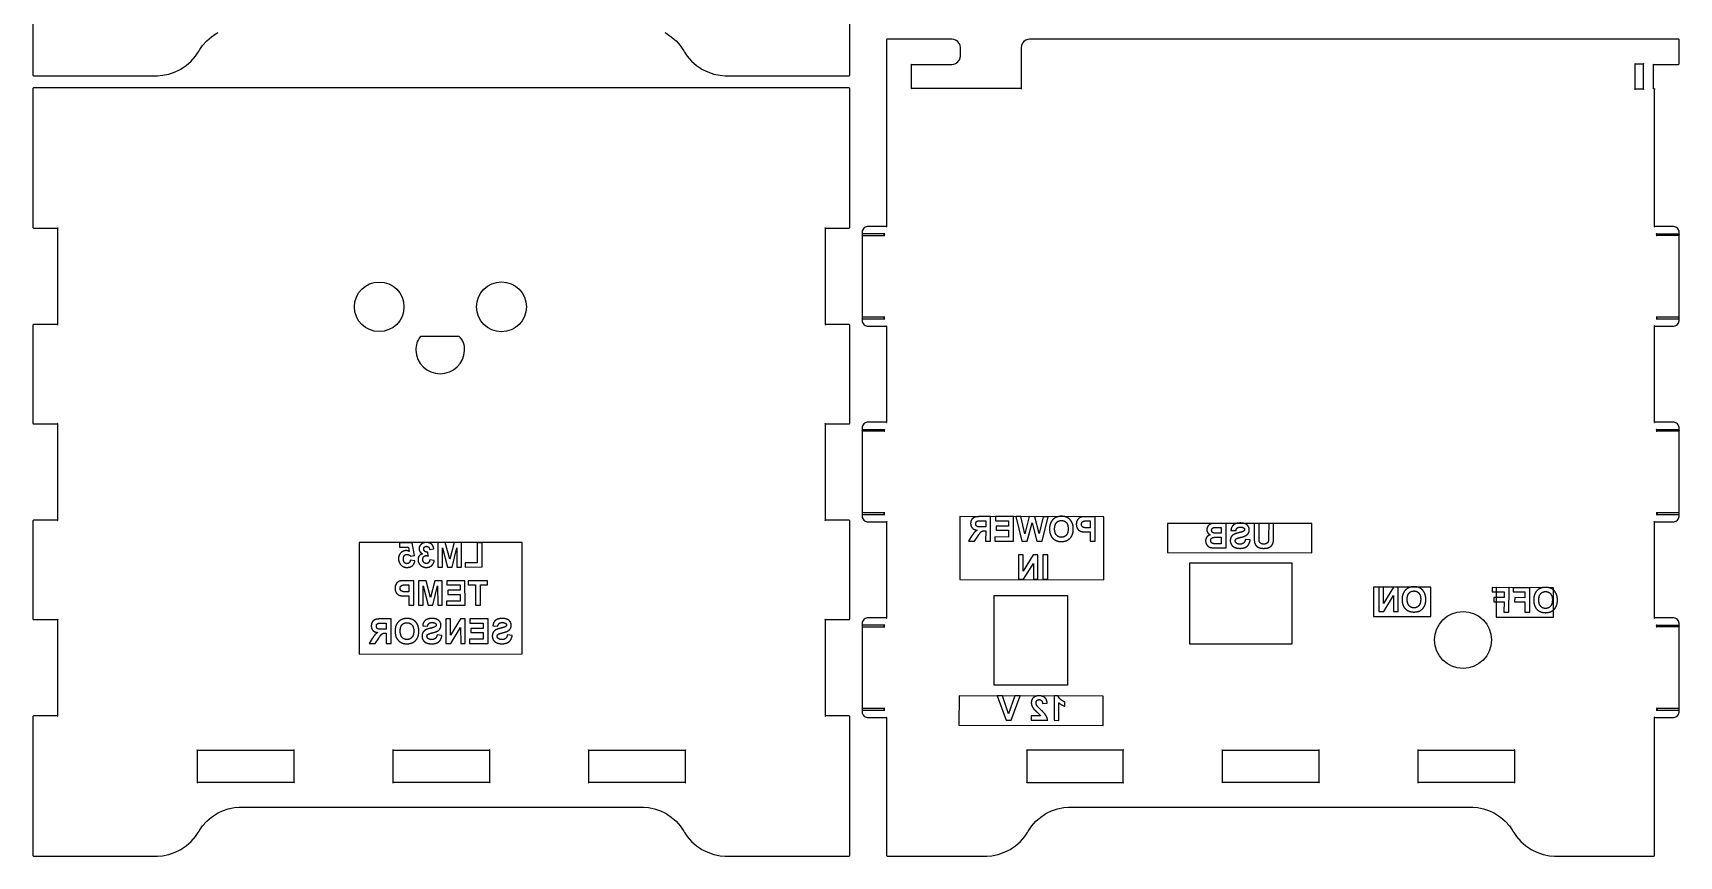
# Model space of a CAD drawing. Header units: millimetres. Extents: x 10 to 212, y 10 to 409.
# Drawn here: x 10 to 211.9, y 10 to 111 of the extents above; entities that cross this region are included whole.
import ezdxf

# ---------------------------------------------------------------- set-up
doc = ezdxf.new("R2010")
doc.units = ezdxf.units.MM
doc.layers.get('0').update_dxf_attribs({"linetype": 'CONTINUOUS'})

msp = doc.modelspace()

# ---------------------------------------------------------------- linework, layer by layer
for p, q in [((127.46, 51.63), (126.19, 51.63)), ((126.39, 51.13), (126.86, 51.13)), ((126.86, 51.13), (126.86, 50.36)), ((127.46, 48.63), (127.46, 51.63)), ((130.26, 51.63), (128.04, 51.63)), ((128.04, 51.63), (128.04, 51.12)), ((128.04, 51.12), (129.66, 51.12)), ((129.66, 51.12), (129.65, 50.46)), ((130.26, 48.63), (130.26, 51.63)), ((131.18, 51.63), (130.57, 51.63)), ((130.57, 51.63), (131.3, 48.63)), ((131.64, 49.53), (131.18, 51.63)), ((132.17, 51.63), (131.64, 49.53)), ((131.94, 48.63), (132.54, 50.87)), ((132.89, 51.62), (132.17, 51.63)), ((132.54, 50.87), (133.13, 48.62)), ((133.43, 49.56), (132.89, 51.62)), ((133.89, 51.62), (133.43, 49.56)), ((133.79, 48.62), (134.51, 51.62)), ((134.51, 51.62), (133.89, 51.62)), ((140.27, 51.61), (139.3, 51.62)), ((139.37, 51.11), (139.67, 51.11)), ((139.67, 51.11), (139.67, 50.26)), ((140.27, 48.61), (140.27, 51.61)), ((156.34, 50.8), (155.14, 50.8)), ((156.34, 47.8), (156.34, 50.8)), ((160.38, 50.79), (159.78, 50.79)), ((159.78, 50.79), (159.78, 49.22)), ((160.38, 49.13), (160.38, 50.79)), ((161.57, 50.79), (161.56, 49.17)), ((162.17, 50.79), (161.57, 50.79)), ((162.17, 49.19), (162.17, 50.79)), ((125.13, 49.22), (124.76, 48.64)), ((124.76, 48.64), (125.49, 48.64)), ((125.49, 48.64), (125.93, 49.29)), ((126.86, 50.36), (126.41, 50.37)), ((126.73, 49.89), (126.86, 49.89)), ((126.86, 49.89), (126.85, 48.63)), ((126.85, 48.63), (127.46, 48.63)), ((129.65, 49.13), (127.98, 49.14)), ((127.98, 49.14), (127.98, 48.63)), ((127.98, 48.63), (130.26, 48.63)), ((129.65, 50.46), (128.15, 50.46)), ((128.15, 50.46), (128.15, 49.95)), ((128.15, 49.95), (129.65, 49.95)), ((129.65, 49.95), (129.65, 49.13)), ((131.3, 48.63), (131.94, 48.63)), ((133.13, 48.62), (133.79, 48.62)), ((139.27, 49.75), (139.66, 49.75)), ((139.67, 50.26), (139.33, 50.26)), ((139.66, 49.75), (139.66, 48.62)), ((139.66, 48.62), (140.27, 48.61)), ((155.25, 49.1), (155.74, 49.1)), ((155.74, 49.6), (155.34, 49.6)), ((155.39, 50.3), (155.74, 50.3)), ((155.74, 50.3), (155.74, 49.6)), ((155.74, 49.1), (155.74, 48.3)), ((156.94, 49.94), (157.55, 49.91)), ((159.29, 48.77), (158.7, 48.83)), ((56.5, 48.41), (54.98, 48.41)), ((54.98, 48.41), (54.98, 47.87)), ((54.98, 47.87), (56.06, 47.87)), ((56.06, 47.87), (56.15, 47.36)), ((56.33, 46.78), (56.79, 46.85)), ((56.79, 46.85), (56.5, 48.41)), ((58.48, 46.8), (58.42, 47.27)), ((58.65, 47.59), (59.18, 47.68)), ((60.58, 48.45), (59.67, 48.45)), ((59.67, 48.45), (59.68, 45.45)), ((60.24, 45.45), (60.24, 47.81)), ((60.24, 47.81), (60.83, 45.45)), ((61.12, 46.41), (60.58, 48.45)), ((61.67, 48.45), (61.12, 46.41)), ((61.42, 45.45), (62.01, 47.82)), ((62.57, 48.45), (61.67, 48.45)), ((62.01, 47.82), (62.01, 45.45)), ((62.57, 45.45), (62.57, 48.45)), ((65.11, 48.43), (64.5, 48.43)), ((64.5, 48.43), (64.5, 45.96)), ((65.11, 45.46), (65.11, 48.43)), ((131.46, 46.94), (130.89, 46.95)), ((130.89, 46.95), (130.89, 43.95)), ((132.69, 46.94), (131.45, 44.94)), ((131.45, 44.94), (131.46, 46.94)), ((133.27, 46.94), (132.69, 46.94)), ((133.27, 43.94), (133.27, 46.94)), ((133.86, 46.94), (133.85, 43.94)), ((134.46, 46.94), (133.86, 46.94)), ((134.46, 43.94), (134.46, 46.94)), ((155.74, 48.3), (155.18, 48.3)), ((155.32, 47.8), (156.34, 47.8)), ((56.86, 46.22), (56.29, 46.28)), ((59.22, 46.25), (58.67, 46.32)), ((59.68, 45.45), (60.24, 45.45)), ((60.83, 45.45), (61.42, 45.45)), ((62.01, 45.45), (62.57, 45.45)), ((64.5, 45.96), (63, 45.96)), ((63, 45.96), (63, 45.45)), ((63, 45.45), (65.11, 45.46)), ((131.5, 43.94), (132.71, 45.9)), ((132.71, 45.9), (132.71, 43.94)), ((56.71, 43.77), (55.74, 43.77)), ((56.1, 42.41), (55.77, 42.41)), ((55.81, 43.26), (56.1, 43.26)), ((56.1, 43.26), (56.1, 42.41)), ((56.71, 40.77), (56.71, 43.77)), ((58.22, 43.77), (57.31, 43.77)), ((57.31, 43.77), (57.31, 40.77)), ((57.87, 40.77), (57.87, 43.13)), ((57.87, 43.13), (58.47, 40.77)), ((58.76, 41.72), (58.22, 43.77)), ((59.3, 43.77), (58.76, 41.72)), ((59.05, 40.77), (59.64, 43.13)), ((60.21, 43.77), (59.3, 43.77)), ((59.64, 43.13), (59.65, 40.77)), ((60.21, 40.77), (60.21, 43.77)), ((62.99, 43.77), (60.77, 43.77)), ((60.77, 43.77), (60.77, 43.26)), ((60.77, 43.26), (62.39, 43.26)), ((62.39, 42.6), (60.88, 42.6)), ((60.88, 42.6), (60.88, 42.09)), ((62.39, 43.26), (62.39, 42.6)), ((63, 40.77), (62.99, 43.77)), ((65.77, 43.77), (63.38, 43.77)), ((63.38, 43.77), (63.38, 43.27)), ((63.38, 43.27), (64.27, 43.27)), ((64.27, 43.27), (64.27, 40.77)), ((64.88, 40.77), (64.88, 43.27)), ((64.88, 43.27), (65.77, 43.27)), ((65.77, 43.27), (65.77, 43.77)), ((130.89, 43.95), (131.5, 43.94)), ((132.71, 43.94), (133.27, 43.94)), ((133.85, 43.94), (134.46, 43.94)), ((175.07, 42.99), (175.06, 39.99)), ((175.63, 42.99), (175.07, 42.99)), ((175.63, 40.98), (175.63, 42.99)), ((176.86, 42.98), (175.63, 40.98)), ((177.45, 42.98), (176.86, 42.98)), ((177.44, 39.98), (177.45, 42.98)), ((191.04, 42.91), (188.98, 42.92)), ((188.98, 42.92), (188.98, 42.41)), ((188.98, 42.41), (190.43, 42.41)), ((190.43, 42.41), (190.43, 41.7)), ((191.03, 39.91), (191.04, 42.91)), ((193.6, 42.91), (191.54, 42.91)), ((191.54, 42.91), (191.54, 42.41)), ((191.54, 42.41), (192.99, 42.4)), ((192.99, 42.4), (192.99, 41.69)), ((193.59, 39.91), (193.6, 42.91)), ((55.71, 41.9), (56.1, 41.9)), ((56.1, 41.9), (56.1, 40.77)), ((56.1, 40.77), (56.71, 40.77)), ((57.31, 40.77), (57.87, 40.77)), ((58.47, 40.77), (59.05, 40.77)), ((59.65, 40.77), (60.21, 40.77)), ((62.39, 41.28), (60.71, 41.28)), ((60.71, 41.28), (60.71, 40.77)), ((60.71, 40.77), (63, 40.77)), ((60.88, 42.09), (62.39, 42.09)), ((62.39, 42.09), (62.39, 41.28)), ((64.27, 40.77), (64.88, 40.77)), ((175.67, 39.99), (176.89, 41.94)), ((176.89, 41.94), (176.88, 39.98)), ((189.18, 41.7), (189.17, 41.2)), ((189.17, 41.2), (190.43, 41.19)), ((190.43, 41.7), (189.18, 41.7)), ((190.43, 41.19), (190.42, 39.92)), ((191.74, 41.7), (191.73, 41.19)), ((191.73, 41.19), (192.99, 41.18)), ((192.99, 41.69), (191.74, 41.7)), ((192.99, 41.18), (192.98, 39.91)), ((53.95, 39.08), (52.67, 39.08)), ((52.87, 38.58), (53.34, 38.58)), ((53.34, 38.58), (53.34, 37.82)), ((53.95, 36.08), (53.95, 39.08)), ((61.21, 39.09), (60.65, 39.09)), ((60.65, 39.09), (60.65, 36.09)), ((62.44, 39.09), (61.21, 37.09)), ((61.21, 37.09), (61.21, 39.09)), ((63.03, 39.09), (62.44, 39.09)), ((63.03, 36.09), (63.03, 39.09)), ((65.83, 39.09), (63.6, 39.09)), ((63.6, 39.09), (63.6, 38.58)), ((63.6, 38.58), (65.22, 38.58)), ((65.22, 38.58), (65.22, 37.92)), ((65.83, 36.09), (65.83, 39.09)), ((175.06, 39.99), (175.67, 39.99)), ((176.88, 39.98), (177.44, 39.98)), ((190.42, 39.92), (191.03, 39.91)), ((192.98, 39.91), (193.59, 39.91)), ((51.62, 36.67), (51.25, 36.08)), ((51.98, 36.08), (52.41, 36.74)), ((53.34, 37.82), (52.9, 37.82)), ((53.22, 37.34), (53.34, 37.34)), ((53.34, 37.34), (53.34, 36.08)), ((57.81, 38.23), (58.41, 38.2)), ((60.16, 37.06), (59.57, 37.12)), ((61.26, 36.09), (62.46, 38.05)), ((62.46, 38.05), (62.47, 36.09)), ((65.22, 36.6), (63.55, 36.6)), ((63.55, 36.6), (63.55, 36.09)), ((65.22, 37.92), (63.72, 37.92)), ((63.72, 37.92), (63.72, 37.41)), ((63.72, 37.41), (65.22, 37.41)), ((65.22, 37.41), (65.22, 36.6)), ((66.42, 38.23), (67.03, 38.21)), ((68.78, 37.07), (68.19, 37.13)), ((51.25, 36.08), (51.98, 36.08)), ((53.34, 36.08), (53.95, 36.08)), ((60.65, 36.09), (61.26, 36.09)), ((62.47, 36.09), (63.03, 36.09)), ((63.55, 36.09), (65.83, 36.09)), ((128.93, 29.66), (128.28, 29.66)), ((128.28, 29.66), (129.35, 26.66)), ((129.66, 27.44), (128.93, 29.66)), ((130.42, 29.66), (129.66, 27.44)), ((130, 26.66), (131.08, 29.65)), ((131.08, 29.65), (130.42, 29.66)), ((133.82, 28.72), (134.4, 28.77)), ((135.72, 29.66), (135.25, 29.66)), ((135.25, 29.66), (135.25, 26.65)), ((135.82, 26.64), (135.82, 28.81)), ((136.57, 28.37), (136.57, 28.9)), ((129.35, 26.66), (130, 26.66)), ((132.44, 27.19), (132.44, 26.65)), ((133.59, 27.18), (132.44, 27.19)), ((132.44, 26.65), (134.46, 26.65)), ((135.25, 26.65), (135.82, 26.64))]:
    msp.add_line(p, q)
for points in [[(10, 122.8), (10, 105.8), (10, 105.78), (10.03, 105.73), (10.08, 105.7), (10.1, 105.7), (13.1, 105.7), (25.1, 105.7), (25.3, 105.7), (25.9, 105.75), (26.68, 105.91), (27.43, 106.16), (27.98, 106.42), (28.15, 106.52), (28.32, 106.62), (28.81, 106.96), (29.41, 107.49), (29.94, 108.09), (30.28, 108.58), (30.38, 108.75), (30.48, 108.92), (30.81, 109.39), (31.32, 109.97), (31.9, 110.48), (32.37, 110.81), (32.54, 110.91), (32.71, 111.01)], [(87.49, 111.01), (87.66, 110.91), (87.83, 110.81), (88.3, 110.48), (88.88, 109.97), (89.39, 109.39), (89.72, 108.92), (89.82, 108.75), (89.92, 108.58), (90.26, 108.09), (90.79, 107.49), (91.38, 106.96), (91.88, 106.62), (92.05, 106.52), (92.22, 106.42), (92.77, 106.16), (93.52, 105.91), (94.3, 105.75), (94.9, 105.7), (95.1, 105.7), (107.1, 105.7), (110.1, 105.7), (110.12, 105.7), (110.17, 105.73), (110.2, 105.78), (110.2, 105.8), (110.2, 122.8)]]:
    msp.add_lwpolyline(points)
for points in [[(208.89, 27), (208.9, 27), (211.2, 27), (211.24, 27), (211.38, 27.02), (211.52, 27.08), (211.55, 27.09), (211.58, 27.11), (211.69, 27.21), (211.79, 27.32), (211.81, 27.35), (211.82, 27.38), (211.88, 27.52), (211.9, 27.66), (211.9, 27.7), (211.9, 28), (211.9, 38.2), (211.9, 38.18), (211.87, 38.13), (211.82, 38.1), (211.8, 38.1), (209.1, 38.1), (209.11, 38.1), (209.15, 38.11), (209.15, 38.11), (209.15, 38.12), (209.18, 38.15), (209.19, 38.15), (209.19, 38.15), (209.2, 38.19), (209.2, 38.2), (209.2, 38.21), (209.19, 38.25), (209.19, 38.25), (209.18, 38.25), (209.15, 38.28), (209.15, 38.29), (209.15, 38.29), (209.11, 38.3), (209.1, 38.3), (211.8, 38.3), (211.82, 38.3), (211.87, 38.27), (211.9, 38.22), (211.9, 38.2), (211.9, 38.5), (211.9, 38.55), (211.88, 38.68), (211.82, 38.82), (211.81, 38.85), (211.79, 38.88), (211.69, 39), (211.58, 39.09), (211.55, 39.11), (211.52, 39.12), (211.38, 39.18), (211.24, 39.2), (211.2, 39.2), (208.9, 39.2), (208.9, 51), (208.89, 51), (208.86, 51.01), (208.86, 51.04), (208.88, 51.04), (208.9, 51.01), (208.9, 51), (211.2, 51), (211.24, 51), (211.38, 51.02), (211.52, 51.08), (211.55, 51.09), (211.58, 51.11), (211.69, 51.2), (211.79, 51.32), (211.81, 51.35), (211.82, 51.38), (211.88, 51.52), (211.9, 51.66), (211.9, 51.7), (211.9, 52), (211.9, 62.2), (211.9, 62.18), (211.87, 62.13), (211.82, 62.1), (211.8, 62.1), (209.1, 62.1), (209.11, 62.1), (209.15, 62.11), (209.15, 62.11), (209.15, 62.12), (209.18, 62.15), (209.19, 62.15), (209.19, 62.15), (209.2, 62.19), (209.2, 62.2), (209.2, 62.21), (209.19, 62.25), (209.19, 62.25), (209.18, 62.25), (209.15, 62.28), (209.15, 62.29), (209.15, 62.29), (209.11, 62.3), (209.1, 62.3), (211.8, 62.3), (211.82, 62.3), (211.87, 62.27), (211.9, 62.22), (211.9, 62.2), (211.9, 62.5), (211.9, 62.59), (211.82, 62.82), (211.81, 62.85), (211.79, 62.88), (211.69, 63), (211.58, 63.09), (211.55, 63.11), (211.52, 63.12), (211.38, 63.18), (211.24, 63.2), (211.2, 63.2), (208.9, 63.2), (208.9, 75), (211.2, 75), (211.24, 75), (211.38, 75.02), (211.52, 75.08), (211.55, 75.09), (211.58, 75.11), (211.69, 75.21), (211.79, 75.32), (211.81, 75.35), (211.82, 75.38), (211.88, 75.52), (211.9, 75.66), (211.9, 75.7), (211.9, 76), (211.9, 76.02), (211.87, 76.07), (211.82, 76.1), (211.8, 76.1), (209.1, 76.1), (209.11, 76.1), (209.15, 76.09), (209.15, 76.09), (209.15, 76.09), (209.18, 76.05), (209.19, 76.05), (209.19, 76.05), (209.2, 76.01), (209.2, 76), (209.2, 75.99), (209.19, 75.95), (209.19, 75.95), (209.18, 75.95), (209.15, 75.92), (209.15, 75.91), (209.15, 75.91), (209.11, 75.9), (209.1, 75.9), (211.8, 75.9), (211.82, 75.9), (211.87, 75.93), (211.9, 75.98), (211.9, 76), (211.9, 86.2), (211.9, 86.18), (211.87, 86.13), (211.82, 86.1), (211.8, 86.1), (209.1, 86.1), (209.11, 86.1), (209.15, 86.11), (209.15, 86.11), (209.15, 86.12), (209.18, 86.15), (209.19, 86.15), (209.19, 86.15), (209.2, 86.19), (209.2, 86.2), (209.2, 86.21), (209.19, 86.25), (209.19, 86.25), (209.18, 86.25), (209.15, 86.29), (209.15, 86.29), (209.15, 86.29), (209.11, 86.3), (209.1, 86.3), (211.8, 86.3), (211.82, 86.3), (211.87, 86.27), (211.9, 86.22), (211.9, 86.2), (211.9, 86.5), (211.9, 86.59), (211.82, 86.82), (211.81, 86.85), (211.79, 86.88), (211.69, 87), (211.58, 87.09), (211.55, 87.11), (211.52, 87.12), (211.38, 87.18), (211.24, 87.2), (211.2, 87.2), (208.9, 87.2), (208.89, 87.2), (208.86, 87.19), (208.86, 87.16), (208.88, 87.16), (208.9, 87.19), (208.9, 87.2), (208.9, 104.1), (208.9, 104.03), (208.9, 104.04), (208.87, 104.1), (208.82, 104.12), (208.8, 104.12), (208.75, 104.12), (208.75, 107.08), (208.75, 107.09), (208.73, 107.12), (208.71, 107.11), (208.71, 107.09), (208.74, 107.08), (208.75, 107.08), (211.8, 107.08), (211.82, 107.08), (211.87, 107.11), (211.9, 107.16), (211.9, 107.18), (211.9, 110.1), (211.9, 110.12), (211.87, 110.17), (211.82, 110.2), (211.8, 110.2), (132.3, 110.2), (132.23, 110.2), (132.01, 110.16), (131.79, 110.08), (131.75, 110.05), (131.71, 110.03), (131.52, 109.88), (131.37, 109.69), (131.35, 109.65), (131.32, 109.61), (131.24, 109.39), (131.2, 109.17), (131.2, 109.1), (131.2, 104.12), (117.75, 104.12), (117.74, 104.12), (117.71, 104.11), (117.71, 104.09), (117.73, 104.08), (117.75, 104.12), (117.75, 104.12), (117.75, 107.08), (122.65, 107.08), (122.72, 107.08), (122.94, 107.11), (123.16, 107.2), (123.2, 107.22), (123.24, 107.25), (123.43, 107.4), (123.58, 107.58), (123.6, 107.63), (123.63, 107.67), (123.71, 107.89), (123.75, 108.11), (123.75, 108.18), (123.75, 109.1), (123.75, 109.17), (123.71, 109.39), (123.63, 109.61), (123.6, 109.65), (123.58, 109.69), (123.43, 109.88), (123.24, 110.03), (123.2, 110.05), (123.16, 110.08), (122.94, 110.16), (122.72, 110.2), (122.65, 110.2), (114.8, 110.2), (114.78, 110.2), (114.73, 110.17), (114.7, 110.12), (114.7, 110.1), (114.7, 104.1), (114.7, 87.2), (112.4, 87.2), (112.31, 87.2), (112.08, 87.12), (112.05, 87.11), (112.02, 87.09), (111.91, 87), (111.81, 86.88), (111.79, 86.85), (111.78, 86.82), (111.72, 86.68), (111.7, 86.54), (111.7, 86.5), (111.7, 86.2), (111.7, 86.18), (111.73, 86.13), (111.78, 86.1), (111.8, 86.1), (114.5, 86.1), (114.49, 86.1), (114.45, 86.11), (114.45, 86.11), (114.45, 86.12), (114.41, 86.15), (114.41, 86.15), (114.41, 86.15), (114.4, 86.19), (114.4, 86.2), (114.4, 86.21), (114.41, 86.25), (114.41, 86.25), (114.41, 86.25), (114.45, 86.29), (114.45, 86.29), (114.45, 86.29), (114.49, 86.3), (114.5, 86.3), (111.8, 86.3), (111.78, 86.3), (111.73, 86.27), (111.7, 86.22), (111.7, 86.2), (111.7, 76), (111.7, 75.7), (111.7, 75.66), (111.72, 75.52), (111.78, 75.38), (111.79, 75.35), (111.81, 75.32), (111.91, 75.21), (112.02, 75.11), (112.05, 75.09), (112.08, 75.08), (112.32, 75), (112.4, 75), (114.7, 75), (114.7, 75.01), (114.71, 75.04), (114.74, 75.04), (114.74, 75.02), (114.71, 75), (114.7, 75), (114.7, 63.2), (112.4, 63.2), (112.31, 63.2), (112.08, 63.12), (112.05, 63.11), (112.02, 63.09), (111.91, 63), (111.81, 62.88), (111.79, 62.85), (111.78, 62.82), (111.72, 62.68), (111.7, 62.55), (111.7, 62.5), (111.7, 62.2), (111.7, 62.22), (111.73, 62.27), (111.78, 62.3), (111.8, 62.3), (114.5, 62.3), (114.49, 62.3), (114.45, 62.29), (114.45, 62.29), (114.45, 62.28), (114.41, 62.25), (114.41, 62.25), (114.41, 62.25), (114.4, 62.21), (114.4, 62.2), (114.4, 62.19), (114.41, 62.15), (114.41, 62.15), (114.41, 62.15), (114.45, 62.12), (114.45, 62.11), (114.45, 62.11), (114.49, 62.1), (114.5, 62.1), (111.8, 62.1), (111.78, 62.1), (111.73, 62.13), (111.7, 62.18), (111.7, 62.2), (111.7, 52), (111.7, 51.98), (111.73, 51.93), (111.78, 51.9), (111.8, 51.9), (114.5, 51.9), (114.49, 51.9), (114.45, 51.91), (114.45, 51.91), (114.45, 51.92), (114.41, 51.95), (114.41, 51.95), (114.41, 51.95), (114.4, 51.99), (114.4, 52), (114.4, 52.01), (114.41, 52.05), (114.41, 52.05), (114.41, 52.05), (114.45, 52.09), (114.45, 52.09), (114.45, 52.09), (114.49, 52.1), (114.5, 52.1), (111.8, 52.1), (111.78, 52.1), (111.73, 52.07), (111.7, 52.02), (111.7, 52), (111.7, 51.7), (111.7, 51.66), (111.72, 51.52), (111.78, 51.38), (111.79, 51.35), (111.81, 51.32), (111.91, 51.2), (112.02, 51.11), (112.05, 51.09), (112.08, 51.08), (112.32, 51), (112.4, 51), (114.7, 51), (114.7, 51.01), (114.71, 51.04), (114.74, 51.04), (114.74, 51.01), (114.71, 51), (114.7, 51), (114.7, 39.2), (112.4, 39.2), (112.31, 39.2), (112.08, 39.12), (112.05, 39.11), (112.02, 39.09), (111.91, 39), (111.81, 38.88), (111.79, 38.85), (111.78, 38.82), (111.72, 38.68), (111.7, 38.55), (111.7, 38.5), (111.7, 38.2), (111.7, 38.18), (111.73, 38.13), (111.78, 38.1), (111.8, 38.1), (114.5, 38.1), (114.49, 38.1), (114.45, 38.11), (114.45, 38.11), (114.45, 38.12), (114.41, 38.15), (114.41, 38.15), (114.41, 38.15), (114.4, 38.19), (114.4, 38.2), (114.4, 38.21), (114.41, 38.25), (114.41, 38.25), (114.41, 38.25), (114.45, 38.28), (114.45, 38.29), (114.45, 38.29), (114.49, 38.3), (114.5, 38.3), (111.8, 38.3), (111.78, 38.3), (111.73, 38.27), (111.7, 38.22), (111.7, 38.2), (111.7, 28), (111.7, 27.7), (111.7, 27.66), (111.72, 27.52), (111.78, 27.38), (111.79, 27.35), (111.81, 27.32), (111.91, 27.21), (112.02, 27.11), (112.05, 27.09), (112.08, 27.08), (112.32, 27), (112.4, 27), (114.7, 27), (114.7, 27.01), (114.71, 27.04), (114.74, 27.04), (114.74, 27.02), (114.71, 27), (114.7, 27), (114.7, 10.1), (114.7, 10.08), (114.73, 10.03), (114.78, 10), (114.8, 10), (126.8, 10), (127, 10), (127.6, 10.05), (128.38, 10.21), (129.13, 10.46), (129.68, 10.72), (129.85, 10.82), (130.02, 10.92), (130.51, 11.26), (131.11, 11.79), (131.64, 12.39), (131.98, 12.88), (132.08, 13.05), (132.18, 13.22), (132.51, 13.69), (133.02, 14.27), (133.6, 14.78), (134.07, 15.11), (134.24, 15.21), (134.41, 15.31), (134.94, 15.55), (135.66, 15.8), (136.42, 15.95), (137, 16), (137.19, 16), (186.41, 16), (186.6, 16), (187.18, 15.95), (187.93, 15.8), (188.66, 15.55), (189.19, 15.31), (189.36, 15.21), (189.52, 15.11), (190, 14.78), (190.58, 14.27), (191.09, 13.69), (191.42, 13.22), (191.52, 13.05), (191.62, 12.88), (191.96, 12.39), (192.49, 11.79), (193.09, 11.26), (193.58, 10.92), (193.75, 10.82), (193.92, 10.72), (194.47, 10.46), (195.22, 10.21), (196, 10.05), (196.6, 10), (196.8, 10), (208.8, 10), (208.82, 10), (208.87, 10.03), (208.9, 10.08), (208.9, 10.1), (208.9, 27), (208.9, 27.01), (208.88, 27.04), (208.86, 27.04), (208.86, 27.02)], [(117.71, 107.09), (117.74, 107.08), (117.75, 107.08), (117.75, 107.09), (117.73, 107.12), (117.71, 107.11)], [(207, 107.15), (207.5, 107.15), (207.5, 107.16), (207.51, 107.19), (207.54, 107.19), (207.54, 107.16), (207.51, 107.15), (207.5, 107.15), (207.5, 104.05), (207.51, 104.05), (207.54, 104.04), (207.54, 104.01), (207.51, 104.01), (207.5, 104.04), (207.5, 104.05), (206.5, 104.05), (206.5, 104.04), (206.49, 104.01), (206.46, 104.01), (206.46, 104.04), (206.49, 104.05), (206.5, 104.05), (206.5, 107.15), (206.5, 107.16), (206.49, 107.19), (206.46, 107.19), (206.46, 107.16), (206.49, 107.15), (206.5, 107.15)], [(13.1, 10), (25.1, 10), (25.3, 10), (25.9, 10.05), (26.68, 10.21), (27.43, 10.46), (27.98, 10.72), (28.15, 10.82), (28.32, 10.92), (28.81, 11.26), (29.41, 11.79), (29.94, 12.39), (30.28, 12.88), (30.38, 13.05), (30.48, 13.22), (30.81, 13.69), (31.32, 14.27), (31.9, 14.78), (32.38, 15.11), (32.54, 15.21), (32.71, 15.31), (33.24, 15.55), (33.96, 15.8), (34.72, 15.95), (35.3, 16), (35.49, 16), (84.71, 16), (84.9, 16), (85.48, 15.95), (86.23, 15.8), (86.96, 15.55), (87.49, 15.31), (87.66, 15.21), (87.82, 15.11), (88.3, 14.78), (88.88, 14.27), (89.39, 13.69), (89.72, 13.22), (89.82, 13.05), (89.92, 12.88), (90.26, 12.39), (90.79, 11.79), (91.38, 11.26), (91.88, 10.92), (92.05, 10.82), (92.22, 10.72), (92.77, 10.46), (93.52, 10.21), (94.3, 10.05), (94.9, 10), (95.1, 10), (107.1, 10), (110.1, 10), (110.12, 10), (110.17, 10.03), (110.2, 10.08), (110.2, 10.1), (110.2, 27.1), (110.2, 27.12), (110.17, 27.17), (110.12, 27.2), (110.1, 27.2), (107.2, 27.2), (107.2, 39), (107.19, 39), (107.16, 39.02), (107.16, 39.04), (107.19, 39.04), (107.2, 39.01), (107.2, 39), (110.1, 39), (110.12, 39), (110.17, 39.03), (110.2, 39.08), (110.2, 39.1), (110.2, 51.1), (110.2, 51.12), (110.17, 51.17), (110.12, 51.2), (110.1, 51.2), (107.2, 51.2), (107.2, 51.19), (107.19, 51.16), (107.16, 51.16), (107.16, 51.19), (107.19, 51.2), (107.2, 51.2), (107.2, 63), (107.19, 63), (107.16, 63.01), (107.16, 63.04), (107.19, 63.04), (107.2, 63.01), (107.2, 63), (110.1, 63), (110.12, 63), (110.17, 63.03), (110.2, 63.08), (110.2, 63.1), (110.2, 75.1), (110.2, 75.12), (110.17, 75.17), (110.12, 75.2), (110.1, 75.2), (107.2, 75.2), (107.19, 75.2), (107.16, 75.19), (107.16, 75.16), (107.19, 75.16), (107.2, 75.19), (107.2, 75.2), (107.2, 87), (107.19, 87), (107.16, 87.01), (107.16, 87.04), (107.19, 87.04), (107.2, 87.01), (107.2, 87), (110.1, 87), (110.12, 87), (110.17, 87.03), (110.2, 87.08), (110.2, 87.1), (110.2, 104.1), (110.2, 104.12), (110.17, 104.17), (110.12, 104.2), (110.1, 104.2), (107.1, 104.2), (13.1, 104.2), (10.1, 104.2), (10.08, 104.2), (10.03, 104.17), (10, 104.12), (10, 104.1), (10, 87.1), (10, 87.08), (10.03, 87.03), (10.08, 87), (10.1, 87), (13, 87), (13, 87.01), (13.01, 87.04), (13.04, 87.04), (13.04, 87.01), (13.01, 87), (13, 87), (13, 75.2), (10.1, 75.2), (10.08, 75.2), (10.03, 75.17), (10, 75.12), (10, 75.1), (10, 63.1), (10, 63.08), (10.03, 63.03), (10.08, 63), (10.1, 63), (13, 63), (13, 51.2), (10.1, 51.2), (10.08, 51.2), (10.03, 51.17), (10, 51.12), (10, 51.1), (10, 39.1), (10, 39.08), (10.03, 39.03), (10.08, 39), (10.1, 39), (13, 39), (13, 39.01), (13.01, 39.04), (13.04, 39.04), (13.04, 39.02), (13.01, 39), (13, 39), (13, 27.2), (13, 27.19), (13.01, 27.16), (13.04, 27.16), (13.04, 27.19), (13.01, 27.2), (13, 27.2), (10.1, 27.2), (10.08, 27.2), (10.03, 27.17), (10, 27.12), (10, 27.1), (10, 10.1), (10, 10.08), (10.03, 10.03), (10.08, 10), (10.1, 10)], [(131.2, 104.12), (131.2, 104.12), (131.21, 104.08), (131.24, 104.09), (131.24, 104.11), (131.21, 104.12)], [(208.75, 104.12), (208.75, 104.12), (208.74, 104.12), (208.71, 104.11), (208.71, 104.09), (208.73, 104.08)], [(114.7, 87.19), (114.71, 87.16), (114.74, 87.16), (114.74, 87.19), (114.71, 87.2), (114.7, 87.2)], [(13.01, 75.2), (13, 75.2), (13, 75.19), (13.01, 75.16), (13.04, 75.16), (13.04, 75.19)], [(111.8, 75.9), (114.5, 75.9), (114.49, 75.9), (114.45, 75.91), (114.45, 75.91), (114.45, 75.92), (114.41, 75.95), (114.41, 75.95), (114.41, 75.95), (114.4, 75.99), (114.4, 76), (114.4, 76.01), (114.41, 76.05), (114.41, 76.05), (114.41, 76.05), (114.45, 76.09), (114.45, 76.09), (114.45, 76.09), (114.49, 76.1), (114.5, 76.1), (111.8, 76.1), (111.78, 76.1), (111.73, 76.07), (111.7, 76.02), (111.7, 76), (111.7, 75.98), (111.73, 75.93), (111.78, 75.9)], [(208.9, 75), (208.9, 75.01), (208.88, 75.04), (208.86, 75.04), (208.86, 75.02), (208.89, 75)], [(13, 63.01), (13, 63), (13.01, 63), (13.04, 63.01), (13.04, 63.04), (13.01, 63.04)], [(114.74, 63.16), (114.74, 63.19), (114.71, 63.2), (114.7, 63.2), (114.7, 63.19), (114.71, 63.16)], [(208.86, 63.19), (208.86, 63.16), (208.88, 63.16), (208.9, 63.19), (208.9, 63.2), (208.89, 63.2)], [(13, 51.19), (13.01, 51.16), (13.04, 51.16), (13.04, 51.19), (13.01, 51.2), (13, 51.2)], [(123.67, 43.92), (141.35, 43.89), (141.36, 51.61), (123.68, 51.64)], [(149.16, 47.21), (166.84, 47.2), (166.84, 50.79), (149.16, 50.8)], [(209.1, 52.1), (209.11, 52.1), (209.15, 52.09), (209.15, 52.09), (209.15, 52.09), (209.18, 52.05), (209.19, 52.05), (209.19, 52.05), (209.2, 52.01), (209.2, 52), (209.2, 51.99), (209.19, 51.95), (209.19, 51.95), (209.18, 51.95), (209.15, 51.92), (209.15, 51.91), (209.15, 51.91), (209.11, 51.9), (209.1, 51.9), (211.8, 51.9), (211.82, 51.9), (211.87, 51.93), (211.9, 51.98), (211.9, 52), (211.9, 52.02), (211.87, 52.07), (211.82, 52.1), (211.8, 52.1)], [(50.02, 34.78), (70.02, 34.79), (70.01, 48.46), (50.01, 48.45)], [(164.4, 35.97), (151.88, 35.97), (151.88, 45.97), (164.4, 45.97)], [(174.43, 39.39), (181.46, 39.37), (181.47, 42.97), (174.44, 42.99)], [(189.46, 39.32), (196.49, 39.3), (196.5, 42.9), (189.47, 42.92)], [(127.9, 30.97), (127.9, 41.97), (136.9, 41.97), (136.9, 30.97)], [(114.7, 39.19), (114.71, 39.16), (114.74, 39.16), (114.74, 39.19), (114.71, 39.2), (114.7, 39.2)], [(208.9, 39.19), (208.9, 39.2), (208.89, 39.2), (208.86, 39.19), (208.86, 39.16), (208.88, 39.16)], [(123.58, 26.07), (141.26, 26.03), (141.26, 29.63), (123.59, 29.67)], [(107.19, 27.16), (107.2, 27.19), (107.2, 27.2), (107.19, 27.2), (107.16, 27.19), (107.16, 27.16)], [(114.45, 27.91), (114.45, 27.91), (114.45, 27.92), (114.41, 27.95), (114.41, 27.95), (114.41, 27.95), (114.4, 27.99), (114.4, 28), (114.4, 28.01), (114.41, 28.05), (114.41, 28.05), (114.41, 28.05), (114.45, 28.09), (114.45, 28.09), (114.45, 28.09), (114.49, 28.1), (114.5, 28.1), (111.8, 28.1), (111.78, 28.1), (111.73, 28.07), (111.7, 28.02), (111.7, 28), (111.7, 27.98), (111.73, 27.93), (111.78, 27.9), (111.8, 27.9), (114.5, 27.9), (114.49, 27.9)], [(211.82, 28.1), (211.8, 28.1), (209.1, 28.1), (209.11, 28.1), (209.15, 28.09), (209.15, 28.09), (209.15, 28.09), (209.18, 28.05), (209.19, 28.05), (209.19, 28.05), (209.2, 28.01), (209.2, 28), (209.2, 27.99), (209.19, 27.95), (209.19, 27.95), (209.18, 27.95), (209.15, 27.92), (209.15, 27.91), (209.15, 27.91), (209.11, 27.9), (209.1, 27.9), (211.8, 27.9), (211.82, 27.9), (211.87, 27.93), (211.9, 27.98), (211.9, 28), (211.9, 28.02), (211.87, 28.07)], [(30.16, 19.01), (30.16, 18.99), (30.18, 18.98), (30.2, 19.02), (30.2, 19.03), (30.2, 22.97), (30.19, 22.97), (30.16, 22.99), (30.16, 23.01), (30.18, 23.02), (30.2, 22.99), (30.2, 22.97), (42, 22.97), (42.01, 22.97), (42.04, 22.99), (42.04, 23.01), (42.01, 23.02), (42, 22.99), (42, 22.97), (42, 19.03), (42.01, 19.03), (42.04, 19.01), (42.04, 18.99), (42.01, 18.98), (42, 19.02), (42, 19.03), (36.1, 19.03), (30.2, 19.03), (30.19, 19.03)], [(54.19, 22.97), (54.2, 22.97), (54.2, 22.99), (54.18, 23.02), (54.16, 23.01), (54.16, 22.99)], [(60.1, 19.03), (54.2, 19.03), (54.2, 22.97), (66, 22.97), (66.01, 22.97), (66.04, 22.99), (66.04, 23.01), (66.01, 23.02), (66, 22.99), (66, 22.97), (66, 19.03), (66.01, 19.03), (66.04, 19.01), (66.04, 18.99), (66.01, 18.98), (66, 19.02), (66, 19.03)], [(90, 19.03), (84.1, 19.03), (78.2, 19.03), (78.19, 19.03), (78.16, 19.01), (78.16, 18.99), (78.18, 18.98), (78.2, 19.02), (78.2, 19.03), (78.2, 22.97), (78.19, 22.97), (78.16, 22.99), (78.16, 23.01), (78.18, 23.02), (78.2, 22.99), (78.2, 22.97), (90, 22.97), (90, 22.99), (90.01, 23.02), (90.04, 23.01), (90.04, 22.99), (90.01, 22.97), (90, 22.97)], [(131.89, 22.97), (131.9, 22.97), (131.9, 19.03), (137.8, 19.03), (143.7, 19.03), (143.7, 22.97), (131.9, 22.97), (131.9, 22.99), (131.88, 23.02), (131.86, 23.01), (131.86, 22.99)], [(143.7, 22.99), (143.7, 22.97), (143.71, 22.97), (143.74, 22.99), (143.74, 23.01), (143.71, 23.02)], [(155.9, 22.97), (167.7, 22.97), (167.7, 19.03), (167.71, 19.03), (167.74, 19.01), (167.74, 18.99), (167.71, 18.98), (167.7, 19.02), (167.7, 19.03), (161.8, 19.03), (155.9, 19.03), (155.9, 22.97), (155.89, 22.97), (155.86, 22.99), (155.86, 23.01), (155.88, 23.02), (155.9, 22.99)], [(167.7, 22.97), (167.71, 22.97), (167.74, 22.99), (167.74, 23.01), (167.71, 23.02), (167.7, 22.99)], [(179.89, 22.97), (179.9, 22.97), (179.9, 22.99), (179.88, 23.02), (179.86, 23.01), (179.86, 22.99)], [(191.7, 19.03), (185.8, 19.03), (179.9, 19.03), (179.9, 22.97), (191.7, 22.97), (191.71, 22.97), (191.74, 22.99), (191.74, 23.01), (191.71, 23.02), (191.7, 22.99), (191.7, 22.97)], [(54.2, 19.03), (54.19, 19.03), (54.16, 19.01), (54.16, 18.99), (54.18, 18.98), (54.2, 19.02)], [(90.04, 18.99), (90.04, 19.01), (90.01, 19.03), (90, 19.03), (90, 19.02), (90.01, 18.98)], [(131.9, 19.02), (131.9, 19.03), (131.89, 19.03), (131.86, 19.01), (131.86, 18.99), (131.88, 18.98)], [(143.7, 19.03), (143.7, 19.02), (143.71, 18.98), (143.74, 18.99), (143.74, 19.01), (143.71, 19.03)], [(155.9, 19.02), (155.9, 19.03), (155.89, 19.03), (155.86, 19.01), (155.86, 18.99), (155.88, 18.98)], [(179.89, 19.03), (179.86, 19.01), (179.86, 18.99), (179.88, 18.98), (179.9, 19.02), (179.9, 19.03)], [(191.7, 19.02), (191.71, 18.98), (191.74, 18.99), (191.74, 19.01), (191.71, 19.03), (191.7, 19.03)]]:
    msp.add_lwpolyline(points, close=True)
msp.add_lwpolyline([(56.96, 72.04, 0.960148), (62.95, 72.02, 0.219918), (62.29, 73.71), (57.53, 73.71, 0.184109)], format="xyb", close=True)
for centre, radius in [((52.47, 77.36), 3.04), ((67.47, 77.36), 3.05), ((185.4, 36.5), 3.5)]:
    msp.add_circle(centre, radius)
for points in [[(125.14, 51.27), (125.01, 51.06), (125.01, 50.79)], [(125.01, 50.79), (125.01, 50.46), (125.21, 50.24)], [(125.49, 51.55), (125.27, 51.47), (125.14, 51.27)], [(126.19, 51.63), (125.71, 51.63), (125.49, 51.55)], [(125.63, 50.76), (125.63, 50.91), (125.72, 51)], [(125.7, 50.53), (125.63, 50.62), (125.63, 50.76)], [(125.86, 50.4), (125.76, 50.44), (125.7, 50.53)], [(125.72, 51), (125.8, 51.09), (125.94, 51.12)], [(125.94, 51.12), (126.02, 51.13), (126.39, 51.13)], [(135.09, 51.26), (134.69, 50.85), (134.69, 50.12)], [(136.15, 51.67), (135.49, 51.67), (135.09, 51.26)], [(135.31, 50.13), (135.32, 50.65), (135.54, 50.9)], [(135.54, 50.9), (135.77, 51.15), (136.14, 51.15)], [(136.14, 51.15), (136.52, 51.15), (136.75, 50.9)], [(136.8, 51.55), (136.52, 51.67), (136.15, 51.67)], [(136.75, 50.9), (136.97, 50.64), (136.97, 50.12)], [(137.18, 51.28), (137.01, 51.46), (136.8, 51.55)], [(137.46, 50.87), (137.36, 51.1), (137.18, 51.28)], [(137.6, 50.1), (137.6, 50.56), (137.46, 50.87)], [(138.15, 51.28), (137.97, 51.05), (137.97, 50.69)], [(137.97, 50.69), (137.97, 50.42), (138.07, 50.23)], [(138.58, 51.57), (138.32, 51.5), (138.15, 51.28)], [(139.3, 51.62), (138.75, 51.62), (138.58, 51.57)], [(138.6, 50.69), (138.6, 50.85), (138.69, 50.96)], [(138.67, 50.45), (138.6, 50.55), (138.6, 50.69)], [(138.69, 50.96), (138.79, 51.06), (138.94, 51.09)], [(138.94, 51.09), (139.05, 51.11), (139.37, 51.11)], [(154.3, 50.64), (154.16, 50.55), (154.07, 50.39)], [(154.61, 50.77), (154.44, 50.74), (154.3, 50.64)], [(155.14, 50.8), (154.79, 50.8), (154.61, 50.77)], [(157.24, 50.6), (156.95, 50.35), (156.94, 49.94)], [(158.09, 50.85), (157.53, 50.85), (157.24, 50.6)], [(158.68, 50.74), (158.44, 50.85), (158.09, 50.85)], [(159.06, 50.44), (158.93, 50.64), (158.68, 50.74)], [(58.25, 48.46), (57.83, 48.46), (57.57, 48.19)], [(58.7, 48.37), (58.5, 48.46), (58.25, 48.46)], [(125.48, 49.71), (125.35, 49.57), (125.13, 49.22)], [(125.21, 50.24), (125.41, 50.02), (125.8, 49.96)], [(125.8, 49.96), (125.6, 49.84), (125.48, 49.71)], [(126.41, 50.37), (125.97, 50.37), (125.86, 50.4)], [(125.93, 49.29), (126.16, 49.64), (126.25, 49.73)], [(126.25, 49.73), (126.33, 49.82), (126.43, 49.85)], [(126.43, 49.85), (126.52, 49.89), (126.73, 49.89)], [(134.69, 50.12), (134.69, 49.39), (135.08, 48.98)], [(135.08, 48.98), (135.48, 48.57), (136.14, 48.57)], [(135.55, 49.35), (135.31, 49.61), (135.31, 50.13)], [(136.14, 49.09), (135.78, 49.09), (135.55, 49.35)], [(136.74, 49.35), (136.5, 49.09), (136.14, 49.09)], [(136.14, 48.57), (136.81, 48.57), (137.2, 48.98)], [(136.97, 50.12), (136.97, 49.61), (136.74, 49.35)], [(137.2, 48.98), (137.6, 49.38), (137.6, 50.1)], [(138.07, 50.23), (138.17, 50.04), (138.33, 49.93)], [(138.33, 49.93), (138.48, 49.83), (138.64, 49.79)], [(138.64, 49.79), (138.86, 49.75), (139.27, 49.75)], [(138.86, 50.3), (138.73, 50.35), (138.67, 50.45)], [(139.33, 50.26), (138.98, 50.26), (138.86, 50.3)], [(153.98, 49.12), (153.83, 48.93), (153.83, 48.67)], [(153.83, 48.67), (153.83, 48.46), (153.92, 48.27)], [(154.07, 50.39), (153.98, 50.24), (153.98, 50.04)], [(153.98, 50.04), (153.98, 49.83), (154.09, 49.66)], [(154.4, 49.39), (154.12, 49.31), (153.98, 49.12)], [(154.09, 49.66), (154.2, 49.48), (154.4, 49.39)], [(154.46, 48.7), (154.46, 48.83), (154.52, 48.92)], [(154.54, 48.44), (154.46, 48.54), (154.46, 48.7)], [(154.52, 48.92), (154.59, 49.02), (154.71, 49.06)], [(154.57, 49.96), (154.57, 50.1), (154.64, 50.18)], [(154.66, 49.72), (154.57, 49.81), (154.57, 49.96)], [(154.64, 50.18), (154.72, 50.27), (154.87, 50.29)], [(154.9, 49.61), (154.74, 49.63), (154.66, 49.72)], [(154.71, 49.06), (154.83, 49.1), (155.25, 49.1)], [(154.87, 50.29), (154.96, 50.3), (155.39, 50.3)], [(155.34, 49.6), (154.99, 49.6), (154.9, 49.61)], [(156.97, 49.15), (156.85, 48.95), (156.85, 48.67)], [(156.85, 48.67), (156.85, 48.41), (157, 48.19)], [(157.31, 49.45), (157.09, 49.34), (156.97, 49.15)], [(157.96, 49.67), (157.52, 49.56), (157.31, 49.45)], [(157.46, 48.67), (157.46, 48.77), (157.52, 48.85)], [(157.61, 48.38), (157.46, 48.5), (157.46, 48.67)], [(157.52, 48.85), (157.58, 48.92), (157.74, 48.98)], [(157.55, 49.91), (157.59, 50.14), (157.71, 50.24)], [(157.71, 50.24), (157.84, 50.35), (158.1, 50.34)], [(157.74, 48.98), (157.85, 49.01), (158.23, 49.11)], [(158.52, 49.87), (158.4, 49.77), (157.96, 49.67)], [(158.1, 50.34), (158.36, 50.34), (158.51, 50.24)], [(158.23, 49.11), (158.71, 49.23), (158.91, 49.41)], [(158.7, 48.83), (158.65, 48.53), (158.49, 48.39)], [(158.51, 50.24), (158.61, 50.17), (158.61, 50.05)], [(158.61, 50.05), (158.61, 49.94), (158.52, 49.87)], [(158.91, 49.41), (159.19, 49.65), (159.19, 50.01)], [(158.93, 48), (159.23, 48.27), (159.29, 48.77)], [(159.19, 50.01), (159.19, 50.24), (159.06, 50.44)], [(159.78, 49.22), (159.78, 48.68), (159.83, 48.46)], [(160.41, 48.62), (160.38, 48.78), (160.38, 49.13)], [(160.57, 48.37), (160.44, 48.47), (160.41, 48.62)], [(161.54, 48.67), (161.5, 48.48), (161.36, 48.37)], [(161.56, 49.17), (161.56, 48.78), (161.54, 48.67)], [(162.11, 48.43), (162.17, 48.69), (162.17, 49.19)], [(55.11, 47.18), (54.84, 46.9), (54.84, 46.46)], [(54.84, 46.46), (54.84, 46.09), (55.06, 45.8)], [(55.76, 47.46), (55.38, 47.46), (55.11, 47.18)], [(55.44, 46.45), (55.44, 46.72), (55.56, 46.86)], [(55.56, 46.01), (55.44, 46.15), (55.44, 46.45)], [(55.56, 46.86), (55.68, 47), (55.88, 47)], [(56.15, 47.36), (55.96, 47.46), (55.76, 47.46)], [(55.88, 47), (56.13, 47), (56.33, 46.78)], [(57.38, 46.82), (57.23, 46.62), (57.23, 46.35)], [(57.57, 48.19), (57.36, 47.97), (57.36, 47.69)], [(57.36, 47.69), (57.36, 47.3), (57.79, 47.06)], [(57.79, 47.06), (57.54, 47.01), (57.38, 46.82)], [(57.82, 46.38), (57.82, 46.59), (57.93, 46.72)], [(57.93, 46.72), (58.05, 46.85), (58.22, 46.85)], [(57.94, 47.66), (57.94, 47.81), (58.03, 47.9)], [(58.06, 47.37), (57.94, 47.48), (57.94, 47.66)], [(58.03, 47.9), (58.12, 47.99), (58.27, 47.99)], [(58.42, 47.27), (58.19, 47.27), (58.06, 47.37)], [(58.22, 46.85), (58.33, 46.85), (58.48, 46.8)], [(58.27, 47.99), (58.42, 47.99), (58.52, 47.89)], [(58.52, 47.89), (58.63, 47.79), (58.65, 47.59)], [(59.01, 48.12), (58.9, 48.28), (58.7, 48.37)], [(59.18, 47.68), (59.12, 47.95), (59.01, 48.12)], [(153.92, 48.27), (154.02, 48.08), (154.18, 47.96)], [(154.18, 47.96), (154.35, 47.84), (154.59, 47.82)], [(154.76, 48.32), (154.63, 48.35), (154.54, 48.44)], [(154.59, 47.82), (154.74, 47.8), (155.32, 47.8)], [(155.18, 48.3), (154.85, 48.3), (154.76, 48.32)], [(157, 48.19), (157.14, 47.96), (157.4, 47.85)], [(157.4, 47.85), (157.66, 47.74), (158.05, 47.74)], [(158.05, 48.25), (157.76, 48.25), (157.61, 48.38)], [(158.49, 48.39), (158.33, 48.25), (158.05, 48.25)], [(158.05, 47.74), (158.62, 47.74), (158.93, 48)], [(159.83, 48.46), (159.88, 48.23), (160.01, 48.08)], [(160.01, 48.08), (160.14, 47.93), (160.36, 47.83)], [(160.36, 47.83), (160.58, 47.74), (160.94, 47.74)], [(160.96, 48.26), (160.7, 48.26), (160.57, 48.37)], [(160.94, 47.74), (161.37, 47.74), (161.59, 47.84)], [(161.36, 48.37), (161.21, 48.26), (160.96, 48.26)], [(161.59, 47.84), (161.81, 47.94), (161.94, 48.1)], [(161.94, 48.1), (162.07, 48.26), (162.11, 48.43)], [(55.06, 45.8), (55.35, 45.4), (55.87, 45.4)], [(55.87, 45.86), (55.69, 45.86), (55.56, 46.01)], [(56.14, 45.97), (56.02, 45.86), (55.87, 45.86)], [(55.87, 45.4), (56.29, 45.4), (56.55, 45.62)], [(56.29, 46.28), (56.26, 46.09), (56.14, 45.97)], [(56.55, 45.62), (56.81, 45.85), (56.86, 46.22)], [(57.23, 46.35), (57.23, 45.96), (57.52, 45.68)], [(57.52, 45.68), (57.81, 45.4), (58.24, 45.4)], [(57.94, 46.01), (57.82, 46.15), (57.82, 46.38)], [(58.24, 45.88), (58.06, 45.88), (57.94, 46.01)], [(58.52, 45.99), (58.41, 45.88), (58.24, 45.88)], [(58.24, 45.4), (58.64, 45.4), (58.91, 45.64)], [(58.67, 46.32), (58.64, 46.1), (58.52, 45.99)], [(58.91, 45.64), (59.18, 45.87), (59.22, 46.25)], [(54.58, 43.43), (54.41, 43.2), (54.41, 42.84)], [(54.41, 42.84), (54.41, 42.57), (54.51, 42.38)], [(55.01, 43.72), (54.76, 43.66), (54.58, 43.43)], [(55.74, 43.77), (55.18, 43.77), (55.01, 43.72)], [(55.03, 42.84), (55.03, 43), (55.13, 43.11)], [(55.1, 42.6), (55.03, 42.7), (55.03, 42.84)], [(55.29, 42.46), (55.17, 42.5), (55.1, 42.6)], [(55.13, 43.11), (55.23, 43.21), (55.37, 43.24)], [(55.77, 42.41), (55.41, 42.41), (55.29, 42.46)], [(55.37, 43.24), (55.48, 43.26), (55.81, 43.26)], [(178.33, 42.62), (177.93, 42.21), (177.93, 41.48)], [(179.39, 43.03), (178.73, 43.03), (178.33, 42.62)], [(178.78, 42.26), (179.01, 42.51), (179.38, 42.51)], [(179.38, 42.51), (179.76, 42.51), (179.99, 42.25)], [(180.04, 42.91), (179.76, 43.03), (179.39, 43.03)], [(180.42, 42.64), (180.25, 42.82), (180.04, 42.91)], [(180.7, 42.22), (180.6, 42.45), (180.42, 42.64)], [(194.47, 42.55), (194.07, 42.13), (194.07, 41.4)], [(195.53, 42.95), (194.87, 42.96), (194.47, 42.55)], [(194.92, 42.18), (195.15, 42.44), (195.53, 42.44)], [(196.18, 42.83), (195.9, 42.95), (195.53, 42.95)], [(195.53, 42.44), (195.9, 42.43), (196.13, 42.18)], [(196.57, 42.56), (196.39, 42.74), (196.18, 42.83)], [(196.84, 42.15), (196.74, 42.38), (196.57, 42.56)], [(54.51, 42.38), (54.61, 42.19), (54.77, 42.08)], [(54.77, 42.08), (54.92, 41.98), (55.08, 41.94)], [(55.08, 41.94), (55.3, 41.9), (55.71, 41.9)], [(177.93, 41.48), (177.92, 40.75), (178.32, 40.34)], [(178.55, 41.49), (178.55, 42), (178.78, 42.26)], [(178.78, 40.71), (178.55, 40.97), (178.55, 41.49)], [(179.38, 40.44), (179.01, 40.44), (178.78, 40.71)], [(179.97, 40.7), (179.74, 40.44), (179.38, 40.44)], [(180.21, 41.48), (180.21, 40.97), (179.97, 40.7)], [(179.99, 42.25), (180.21, 41.99), (180.21, 41.48)], [(180.44, 40.33), (180.83, 40.74), (180.84, 41.45)], [(180.84, 41.45), (180.84, 41.91), (180.7, 42.22)], [(194.07, 41.4), (194.07, 40.68), (194.46, 40.26)], [(194.7, 41.41), (194.7, 41.93), (194.92, 42.18)], [(194.93, 40.63), (194.69, 40.89), (194.7, 41.41)], [(195.52, 40.37), (195.16, 40.37), (194.93, 40.63)], [(196.12, 40.63), (195.88, 40.37), (195.52, 40.37)], [(196.36, 41.4), (196.35, 40.89), (196.12, 40.63)], [(196.13, 42.18), (196.36, 41.92), (196.36, 41.4)], [(196.58, 40.26), (196.98, 40.66), (196.98, 41.38)], [(196.98, 41.38), (196.98, 41.84), (196.84, 42.15)], [(51.63, 38.72), (51.5, 38.51), (51.5, 38.24)], [(51.97, 39), (51.76, 38.92), (51.63, 38.72)], [(52.67, 39.08), (52.19, 39.08), (51.97, 39)], [(52.12, 38.2), (52.12, 38.36), (52.2, 38.45)], [(52.2, 38.45), (52.28, 38.54), (52.43, 38.57)], [(52.43, 38.57), (52.5, 38.58), (52.87, 38.58)], [(54.82, 38.73), (54.42, 38.31), (54.42, 37.58)], [(55.88, 39.14), (55.22, 39.14), (54.82, 38.73)], [(55.05, 37.6), (55.05, 38.11), (55.28, 38.37)], [(55.28, 38.37), (55.5, 38.62), (55.88, 38.62)], [(56.53, 39.02), (56.25, 39.14), (55.88, 39.14)], [(55.88, 38.62), (56.25, 38.62), (56.48, 38.36)], [(56.48, 38.36), (56.71, 38.11), (56.71, 37.59)], [(56.92, 38.75), (56.74, 38.93), (56.53, 39.02)], [(57.2, 38.34), (57.09, 38.57), (56.92, 38.75)], [(58.11, 38.89), (57.82, 38.64), (57.81, 38.23)], [(58.96, 39.14), (58.39, 39.14), (58.11, 38.89)], [(58.41, 38.2), (58.45, 38.43), (58.58, 38.54)], [(58.58, 38.54), (58.71, 38.64), (58.96, 38.64)], [(59.55, 39.04), (59.3, 39.14), (58.96, 39.14)], [(58.96, 38.64), (59.23, 38.64), (59.38, 38.53)], [(59.38, 38.53), (59.47, 38.46), (59.47, 38.34)], [(59.92, 38.73), (59.79, 38.93), (59.55, 39.04)], [(60.05, 38.3), (60.05, 38.53), (59.92, 38.73)], [(66.72, 38.9), (66.44, 38.65), (66.42, 38.23)], [(67.57, 39.14), (67.01, 39.14), (66.72, 38.9)], [(67.03, 38.21), (67.07, 38.44), (67.2, 38.54)], [(67.2, 38.54), (67.32, 38.64), (67.58, 38.64)], [(68.16, 39.04), (67.92, 39.14), (67.57, 39.14)], [(67.58, 38.64), (67.84, 38.64), (67.99, 38.53)], [(67.99, 38.53), (68.09, 38.47), (68.09, 38.35)], [(68.54, 38.74), (68.41, 38.94), (68.16, 39.04)], [(68.67, 38.31), (68.67, 38.54), (68.54, 38.74)], [(178.32, 40.34), (178.71, 39.93), (179.37, 39.93)], [(179.37, 39.93), (180.04, 39.92), (180.44, 40.33)], [(194.46, 40.26), (194.86, 39.85), (195.52, 39.85)], [(195.52, 39.85), (196.19, 39.85), (196.58, 40.26)], [(51.5, 38.24), (51.5, 37.9), (51.69, 37.68)], [(51.96, 37.16), (51.84, 37.02), (51.62, 36.67)], [(51.69, 37.68), (51.89, 37.47), (52.29, 37.41)], [(52.29, 37.41), (52.09, 37.29), (51.96, 37.16)], [(52.18, 37.98), (52.12, 38.07), (52.12, 38.2)], [(52.35, 37.85), (52.24, 37.89), (52.18, 37.98)], [(52.9, 37.82), (52.46, 37.82), (52.35, 37.85)], [(52.41, 36.74), (52.65, 37.09), (52.73, 37.18)], [(52.73, 37.18), (52.82, 37.27), (52.92, 37.3)], [(52.92, 37.3), (53.01, 37.34), (53.22, 37.34)], [(54.42, 37.58), (54.42, 36.85), (54.82, 36.44)], [(54.82, 36.44), (55.21, 36.03), (55.88, 36.03)], [(55.28, 36.81), (55.05, 37.07), (55.05, 37.6)], [(55.88, 36.55), (55.52, 36.55), (55.28, 36.81)], [(56.47, 36.82), (56.24, 36.55), (55.88, 36.55)], [(55.88, 36.03), (56.54, 36.04), (56.94, 36.44)], [(56.71, 37.59), (56.71, 37.08), (56.47, 36.82)], [(56.94, 36.44), (57.33, 36.85), (57.33, 37.57)], [(57.33, 37.57), (57.33, 38.03), (57.2, 38.34)], [(57.84, 37.44), (57.72, 37.25), (57.72, 36.96)], [(57.72, 36.96), (57.72, 36.7), (57.86, 36.48)], [(58.17, 37.74), (57.96, 37.63), (57.84, 37.44)], [(57.86, 36.48), (58.01, 36.25), (58.27, 36.14)], [(58.83, 37.96), (58.38, 37.86), (58.17, 37.74)], [(58.33, 36.96), (58.33, 37.07), (58.39, 37.14)], [(58.48, 36.67), (58.33, 36.79), (58.33, 36.96)], [(58.39, 37.14), (58.45, 37.22), (58.61, 37.27)], [(58.92, 36.55), (58.62, 36.55), (58.48, 36.67)], [(58.61, 37.27), (58.71, 37.31), (59.09, 37.4)], [(59.38, 38.16), (59.27, 38.06), (58.83, 37.96)], [(59.36, 36.69), (59.19, 36.55), (58.92, 36.55)], [(59.09, 37.4), (59.58, 37.52), (59.78, 37.7)], [(59.57, 37.12), (59.52, 36.82), (59.36, 36.69)], [(59.47, 38.34), (59.47, 38.24), (59.38, 38.16)], [(59.78, 37.7), (60.05, 37.95), (60.05, 38.3)], [(59.8, 36.3), (60.1, 36.56), (60.16, 37.06)], [(66.46, 37.44), (66.34, 37.25), (66.34, 36.97)], [(66.34, 36.97), (66.34, 36.71), (66.48, 36.48)], [(66.79, 37.75), (66.58, 37.64), (66.46, 37.44)], [(66.48, 36.48), (66.63, 36.26), (66.89, 36.15)], [(67.44, 37.97), (67, 37.86), (66.79, 37.75)], [(66.94, 36.96), (66.94, 37.07), (67.01, 37.15)], [(67.09, 36.68), (66.94, 36.8), (66.94, 36.96)], [(67.01, 37.15), (67.07, 37.22), (67.22, 37.28)], [(67.53, 36.55), (67.24, 36.55), (67.09, 36.68)], [(67.22, 37.28), (67.33, 37.31), (67.71, 37.41)], [(68, 38.17), (67.88, 38.07), (67.44, 37.97)], [(67.97, 36.69), (67.81, 36.55), (67.53, 36.55)], [(67.71, 37.41), (68.2, 37.53), (68.39, 37.7)], [(68.19, 37.13), (68.14, 36.83), (67.97, 36.69)], [(68.09, 38.35), (68.09, 38.24), (68, 38.17)], [(68.39, 37.7), (68.67, 37.95), (68.67, 38.31)], [(68.41, 36.3), (68.72, 36.57), (68.78, 37.07)], [(58.27, 36.14), (58.53, 36.03), (58.92, 36.03)], [(58.92, 36.03), (59.49, 36.04), (59.8, 36.3)], [(66.89, 36.15), (67.15, 36.04), (67.54, 36.04)], [(67.54, 36.04), (68.11, 36.04), (68.41, 36.3)], [(132.7, 29.42), (132.45, 29.19), (132.45, 28.83)], [(132.45, 28.83), (132.45, 28.63), (132.52, 28.44)], [(132.52, 28.44), (132.59, 28.26), (132.75, 28.06)], [(133.4, 29.66), (132.96, 29.66), (132.7, 29.42)], [(133.03, 28.79), (133.03, 28.98), (133.13, 29.08)], [(133.14, 28.43), (133.02, 28.61), (133.03, 28.79)], [(133.13, 29.08), (133.23, 29.19), (133.41, 29.19)], [(133.62, 27.94), (133.23, 28.31), (133.14, 28.43)], [(134.08, 29.45), (133.81, 29.66), (133.4, 29.66)], [(133.41, 29.19), (133.59, 29.18), (133.7, 29.08)], [(133.7, 29.08), (133.81, 28.97), (133.82, 28.72)], [(134.4, 28.77), (134.35, 29.25), (134.08, 29.45)], [(136.08, 29.18), (135.82, 29.38), (135.72, 29.66)], [(135.82, 28.81), (136.14, 28.52), (136.57, 28.37)], [(136.57, 28.9), (136.34, 28.97), (136.08, 29.18)], [(132.75, 28.06), (132.85, 27.93), (133.13, 27.68)], [(133.13, 27.68), (133.4, 27.43), (133.47, 27.34)], [(133.47, 27.34), (133.54, 27.26), (133.59, 27.18)], [(134.26, 27.22), (134.1, 27.49), (133.62, 27.94)], [(134.46, 26.65), (134.43, 26.95), (134.26, 27.22)]]:
    msp.add_open_spline(points, degree=2)

doc.saveas('drawing.dxf')
